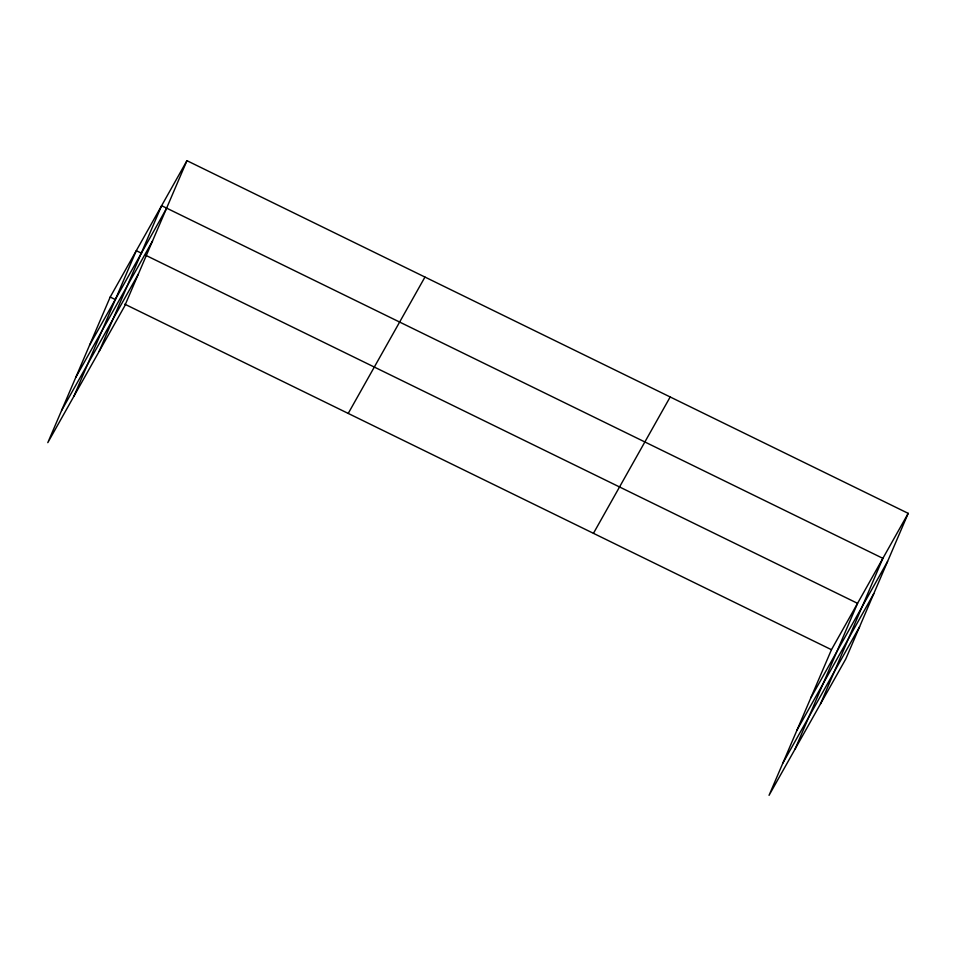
<?xml version="1.0" encoding="UTF-8"?>
<svg xmlns="http://www.w3.org/2000/svg" width="956" height="956" viewBox="0 0 956 956"><rect width="100%" height="100%" fill="white"/><g stroke="black" fill="none" stroke-linecap="round" stroke-linejoin="round"><path stroke-width="1.43" d="M186.946 160.68L110.203 297.041L47.8 442.652L124.543 306.29L186.946 160.68L908.2 513.348L845.797 658.959L769.054 795.32L831.457 649.71L908.2 513.348M73.887 396.298L136.302 250.687L141.584 253.268M99.209 351.294L161.624 205.683L882.878 558.34L820.463 703.951M795.141 748.954L857.556 603.344L145.551 255.204M89.577 345.2L166.308 208.838M75.787 377.357L152.53 240.996M61.59 410.494L138.321 274.133M348.223 413.422L424.954 277.061M593.449 533.329L670.192 396.967M810.831 697.856L887.562 561.495M797.041 730.014L873.784 593.652M782.845 763.151L859.575 626.789M110.203 297.041L115.497 299.634M124.758 304.163L831.457 649.71"/></g></svg>
